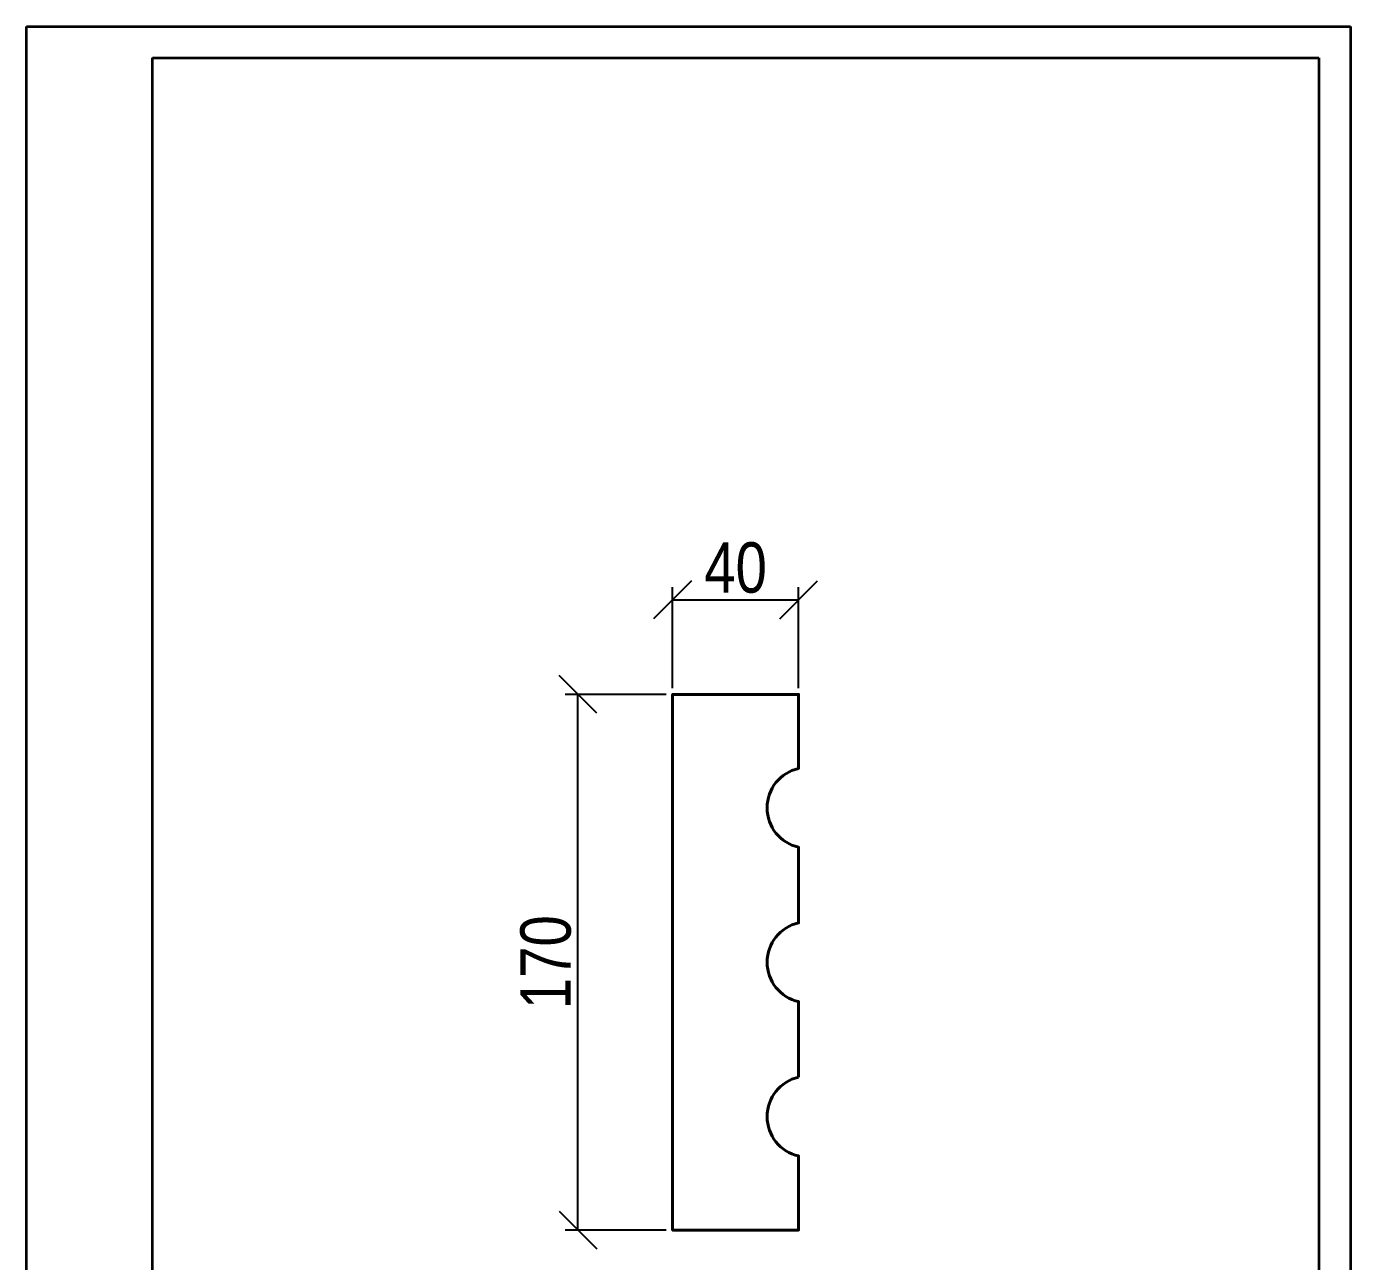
# Model space of a CAD drawing. Header units: millimetres. Extents: x 0 to 420, y 0 to 594.
# Drawn here: x 0 to 420, y 202 to 594 of the extents above; entities that cross this region are included whole.
import ezdxf

# ---------------------------------------------------------------- set-up
doc = ezdxf.new("R2010")
doc.units = ezdxf.units.MM
doc.layers.get('0').update_dxf_attribs({"lineweight": 35})
doc.layers.add('архио', color=252, linetype='Continuous', lineweight=40)
doc.layers.add('Размеры', color=5, linetype='Continuous', lineweight=9)
doc.styles.add('Размер', font='ARIAL.TTF', dxfattribs={"width": 0.8})
doc.dimstyles.new('M 1-1_h16_(M 1-4)', dxfattribs={"dimtxt": 16, "dimasz": 12, "dimexe": 4, "dimexo": 2, "dimgap": 2, "dimtad": 1, "dimdec": 0, "dimtxsty": 'Размер', "dimblk": 'OBLIQUE', "dimcen": 2.5, "dimadec": 0, "dimazin": 0, "dimtfac": 1, "dimtdec": 0, "dimtmove": 0, "dimatfit": 3, "dimfxl": 0, "dimarcsym": 0})

# ---------------------------------------------------------------- blocks, each defined once
blk = doc.blocks.new('A$C49AA496E')
for p, q in [((-5.684341886080801e-14, -2.788019628496841e-07), (-5.684341886080801e-14, 296.999999721198)), ((-5.684341886080801e-14, 296.999999721198), (210, 296.999999721198)), ((210, 296.999999721198), (210, -2.788019628496841e-07)), ((20, 4.999999721198037), (20, 291.999999721198)), ((20, 291.999999721198), (205, 291.9999997211971)), ((205, 291.999999721198), (205, 4.999999721198037))]:
    blk.add_line(p, q)
blk = doc.blocks.new('_Oblique')
at = {"color": 0, "linetype": 'ByBlock', "lineweight": -2}
blk.add_line((-0.5, -0.5), (0.5, 0.5), dxfattribs=at)
blk = doc.blocks.new('*D13')
at = {"layer": 'Defpoints', "color": 0}
for p in [(244.92890169556, 411.9999999999999), (204.92890169556, 381.9999999999999), (244.92890169556, 381.9999999999999)]:
    blk.add_point(p, dxfattribs=at)
at = {"layer": 'Размеры', "color": 0, "lineweight": -2}
for p, q in [((204.92890169556, 383.9999999999999), (204.92890169556, 415.9999999999999)), ((244.92890169556, 383.9999999999999), (244.92890169556, 415.9999999999999)), ((204.92890169556, 411.9999999999999), (244.92890169556, 411.9999999999999))]:
    blk.add_line(p, q, dxfattribs=at)
at = {"layer": 'Размеры', "color": 0, "lineweight": -2, "xscale": 12, "yscale": 12, "zscale": 12, "rotation": 180}
blk.add_blockref('_Oblique', (204.92890169556, 411.9999999999999), dxfattribs=at)
at = {"layer": 'Размеры', "color": 0, "lineweight": -2, "xscale": 12, "yscale": 12, "zscale": 12}
blk.add_blockref('_Oblique', (244.92890169556, 411.9999999999999), dxfattribs=at)
at = {"layer": 'Размеры', "color": 0, "insert": (224.92890169556, 422.1691678035469), "char_height": 16, "attachment_point": 5, "style": 'Размер'}
blk.add_mtext('40', dxfattribs=at)
blk = doc.blocks.new('*D14')
at = {"layer": 'Defpoints', "color": 0}
for p in [(174.92890169556, 381.9999999999999), (204.92890169556, 381.9999999999999), (204.92890169556, 211.9999999999999)]:
    blk.add_point(p, dxfattribs=at)
at = {"layer": 'Размеры', "color": 0, "lineweight": -2}
for p, q in [((202.92890169556, 381.9999999999999), (170.92890169556, 381.9999999999999)), ((174.9289016955599, 211.9999999999999), (174.92890169556, 381.9999999999999)), ((202.92890169556, 211.9999999999999), (170.9289016955599, 211.9999999999999))]:
    blk.add_line(p, q, dxfattribs=at)
at = {"layer": 'Размеры', "color": 0, "lineweight": -2, "xscale": 12, "yscale": 12, "zscale": 12}
for p, rotation in [((174.92890169556, 381.9999999999999), 90), ((174.9289016955599, 211.9999999999999), 270)]:
    blk.add_blockref('_Oblique', p, dxfattribs=dict(at, rotation=rotation))
at = {"layer": 'Размеры', "color": 0, "insert": (164.7597338920129, 296.9999999999999), "char_height": 16, "attachment_point": 5, "rotation": 90, "style": 'Размер'}
blk.add_mtext('170', dxfattribs=at)

msp = doc.modelspace()

# ---------------------------------------------------------------- linework, layer by layer
at = {"layer": 'архио'}
msp.add_lwpolyline([(244.92890169556, 260.5000000000001, 0.8000000000000079), (244.92890169556, 235.4999999999999), (244.92890169556, 211.9999999999999), (204.92890169556, 211.9999999999999), (204.92890169556, 381.9999999999999), (244.92890169556, 381.9999999999999), (244.92890169556, 358.4999999999999, 0.8000000000000109), (244.92890169556, 333.4999999999999), (244.92890169556, 309.5000000000001, 0.8000000000000079), (244.92890169556, 284.4999999999999)], format="xyb", close=True, dxfattribs=at)

# ---------------------------------------------------------------- block references
at = {"xscale": 2, "yscale": 2, "zscale": 2}
msp.add_blockref('A$C49AA496E', (1.13686837721616e-13, 5.576039256993681e-07), dxfattribs=at)

# ---------------------------------------------------------------- dimensions: what is measured, and where the dimension line sits
at = {"layer": 'Размеры'}
dim = msp.add_linear_dim(base=(244.92890169556, 411.9999999999999), p1=(204.92890169556, 381.9999999999999), p2=(244.92890169556, 381.9999999999999), dimstyle='M 1-1_h16_(M 1-4)', dxfattribs=at)
dim.commit()
dim.dimension.update_dxf_attribs({"geometry": '*D13', "text_midpoint": (224.92890169556, 422.1691678035469)})
dim = msp.add_linear_dim(base=(174.92890169556, 381.9999999999999), p1=(204.92890169556, 211.9999999999999), p2=(204.92890169556, 381.9999999999999), angle=90, dimstyle='M 1-1_h16_(M 1-4)', dxfattribs=at)
dim.commit()
dim.dimension.update_dxf_attribs({"geometry": '*D14', "text_midpoint": (164.7597338920129, 296.9999999999999)})

doc.saveas('drawing.dxf')
